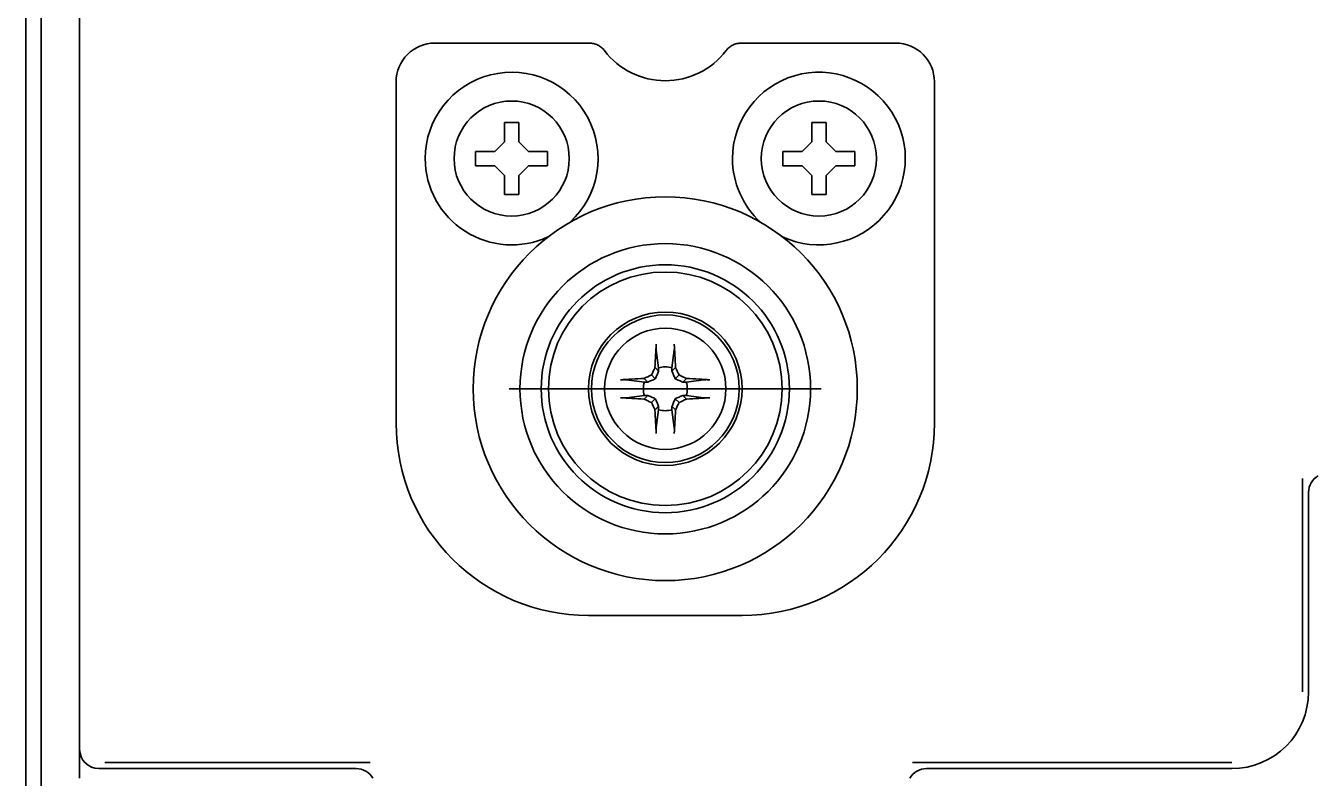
# Model space of a CAD drawing. Header units: inches. Extents: x 90 to 4162, y -443 to 3471.
# Drawn here: x 2250.1 to 2317.4, y 3208 to 3247.2 of the extents above; entities that cross this region are included whole.
import ezdxf

# ---------------------------------------------------------------- set-up
doc = ezdxf.new("R2010")
doc.units = ezdxf.units.IN
doc.layers.add('1', color=7, linetype='Continuous', true_color=0xffffff)

msp = doc.modelspace()

# ---------------------------------------------------------------- linework, layer by layer
at = {"layer": '1', "color": 7, "linetype": 'Continuous', "lineweight": 35}
for p, q in [((2250.091, 3299.176), (2250.091, 2885.153)), ((2250.891, 2659.376), (2250.891, 3299.226)), ((2252.891, 3295.476), (2252.891, 3207.971)), ((2252.891, 3209.476), (2252.891, 3295.476)), ((2279.429, 3246.294), (2271.391, 3246.294)), ((2295.391, 3246.294), (2287.353, 3246.294)), ((2269.374, 3244.276), (2269.374, 3226.476)), ((2297.408, 3226.476), (2297.408, 3244.276)), ((2275.016, 3241.151), (2275.016, 3242.151)), ((2275.016, 3242.151), (2275.766, 3242.151)), ((2275.766, 3242.151), (2275.766, 3241.151)), ((2291.016, 3241.151), (2291.016, 3242.151)), ((2291.016, 3242.151), (2291.766, 3242.151)), ((2291.766, 3242.151), (2291.766, 3241.151)), ((2273.516, 3240.651), (2274.516, 3240.651)), ((2273.516, 3239.901), (2273.516, 3240.651)), ((2274.516, 3240.651), (2275.016, 3241.151)), ((2275.766, 3241.151), (2276.266, 3240.651)), ((2276.266, 3240.651), (2277.266, 3240.651)), ((2277.266, 3240.651), (2277.266, 3239.901)), ((2289.516, 3239.901), (2289.516, 3240.651)), ((2289.516, 3240.651), (2290.516, 3240.651)), ((2290.516, 3240.651), (2291.016, 3241.151)), ((2291.766, 3241.151), (2292.266, 3240.651)), ((2292.266, 3240.651), (2293.266, 3240.651)), ((2293.266, 3240.651), (2293.266, 3239.901)), ((2274.516, 3239.901), (2273.516, 3239.901)), ((2275.016, 3239.401), (2274.516, 3239.901)), ((2276.266, 3239.901), (2275.766, 3239.401)), ((2277.266, 3239.901), (2276.266, 3239.901)), ((2290.516, 3239.901), (2289.516, 3239.901)), ((2291.016, 3239.401), (2290.516, 3239.901)), ((2292.266, 3239.901), (2291.766, 3239.401)), ((2293.266, 3239.901), (2292.266, 3239.901)), ((2275.016, 3238.401), (2275.016, 3239.401)), ((2275.766, 3239.401), (2275.766, 3238.401)), ((2291.016, 3238.401), (2291.016, 3239.401)), ((2291.766, 3239.401), (2291.766, 3238.401)), ((2275.766, 3238.401), (2275.016, 3238.401)), ((2291.766, 3238.401), (2291.016, 3238.401)), ((2283.041, 3229.367), (2282.923, 3230.289)), ((2283.741, 3229.367), (2283.859, 3230.289)), ((2283.044, 3229.192), (2282.856, 3229.38)), ((2283.738, 3229.192), (2283.926, 3229.38)), ((2282.301, 3228.626), (2281.379, 3228.744)), ((2282.475, 3228.623), (2282.287, 3228.811)), ((2282.873, 3228.795), (2282.67, 3228.997)), ((2283.909, 3228.795), (2284.112, 3228.997)), ((2284.307, 3228.623), (2284.495, 3228.811)), ((2284.481, 3228.626), (2285.403, 3228.744)), ((2291.516, 3228.276), (2275.266, 3228.276)), ((2282.301, 3227.926), (2281.379, 3227.808)), ((2282.475, 3227.93), (2282.287, 3227.741)), ((2282.873, 3227.758), (2282.67, 3227.556)), ((2283.909, 3227.758), (2284.112, 3227.556)), ((2284.307, 3227.93), (2284.495, 3227.741)), ((2284.481, 3227.926), (2285.403, 3227.808)), ((2283.044, 3227.361), (2282.856, 3227.172)), ((2283.041, 3227.186), (2282.923, 3226.264)), ((2283.738, 3227.361), (2283.926, 3227.172)), ((2283.741, 3227.186), (2283.859, 3226.264)), ((2316.576, 3223.604), (2316.576, 3212.476)), ((2316.891, 3222.877), (2316.891, 3212.476)), ((2279.391, 3216.459), (2287.391, 3216.459)), ((2267.292, 3208.476), (2253.89, 3208.476)), ((2268.019, 3208.792), (2254.206, 3208.792)), ((2312.891, 3208.792), (2296.263, 3208.792)), ((2312.891, 3208.476), (2296.99, 3208.476))]:
    msp.add_line(p, q, dxfattribs=at)
for centre, radius in [((2275.391, 3240.276), 3), ((2291.391, 3240.276), 3), ((2283.391, 3228.276), 10), ((2283.391, 3228.276), 7.566), ((2283.391, 3228.276), 6.461), ((2283.391, 3228.276), 6.086), ((2283.391, 3228.276), 4), ((2283.391, 3228.276), 3.85), ((2283.391, 3228.276), 3.16)]:
    msp.add_circle(centre, radius, dxfattribs=at)
for centre, radius, start, end in [((2271.391, 3244.276), 2.017, 90, 180), ((2283.391, 3248.315), 3.983, 217.31922, 322.68078), ((2295.391, 3244.276), 2.017, 0, 90), ((2275.391, 3240.276), 4.5, 312.55312, 180), ((2291.391, 3240.276), 4.5, 245.17687, 180), ((2275.391, 3240.276), 4.5, 180, 294.82875), ((2291.391, 3240.276), 4.5, 180, 227.4525), ((2283.391, 3228.276), 1.145, 72.20111, 107.79889), ((2283.391, 3228.276), 1.145, 162.20111, 197.79889), ((2283.391, 3228.276), 1.145, 342.20111, 17.79889), ((2283.391, 3228.276), 1.145, 252.20111, 287.79889), ((2279.391, 3226.476), 10.017, 180, 270), ((2287.391, 3226.476), 10.017, 270, 0), ((2312.891, 3212.476), 4, 270, 0)]:
    msp.add_arc(centre, radius, start, end, dxfattribs=at)
for centre, major_axis, ratio, start_param, end_param in [((2283.094, 3228.282), (0.065, 3.728), 0.072244, 0.900133, 1.272854), ((2283.688, 3228.282), (0.065, -3.728), 0.072244, 1.868738, 2.24146), ((2282.837, 3228.535), (1.559, 3.344), 0.094201, 1.359315, 1.476181), ((2283.945, 3228.535), (1.559, -3.344), 0.094201, 1.665412, 1.782277), ((2283.386, 3228.573), (3.728, 0.065), 0.072244, 1.868738, 2.24146), ((2283.133, 3228.831), (3.344, 1.559), 0.094201, 1.665412, 1.782277), ((2283.65, 3228.831), (3.344, -1.559), 0.094201, 1.359315, 1.476181), ((2283.396, 3228.573), (3.728, -0.065), 0.072244, 0.900133, 1.272854), ((2283.386, 3227.98), (-3.728, 0.065), 0.072244, 0.900133, 1.272854), ((2283.133, 3227.722), (-3.344, 1.559), 0.094201, 1.359315, 1.476181), ((2283.65, 3227.722), (-3.344, -1.559), 0.094201, 1.665412, 1.782277), ((2283.396, 3227.98), (-3.728, -0.065), 0.072244, 1.868738, 2.24146), ((2282.837, 3228.018), (-1.559, 3.344), 0.094201, 1.665412, 1.782277), ((2283.094, 3228.271), (-0.065, 3.728), 0.072244, 1.868738, 2.24146), ((2283.688, 3228.271), (-0.065, -3.728), 0.072244, 0.900133, 1.272854), ((2283.945, 3228.018), (-1.559, -3.344), 0.094201, 1.359315, 1.476181), ((2317.892, 3222.876), (-0.708, 0.708), 0.998783, 6.021139, 7.067974), ((2253.892, 3209.477), (-0.708, -0.708), 0.998783, 5.498396, 7.067974), ((2267.29, 3207.476), (0.708, 0.708), 0.998783, 6.021139, 7.067974), ((2296.992, 3207.476), (-0.708, 0.708), 0.998783, 5.498396, 6.545231)]:
    msp.add_ellipse(centre, major_axis=major_axis, ratio=ratio, start_param=start_param, end_param=end_param, dxfattribs=at)
for points, knots in [([(2280.224, 3245.9), (2280.177, 3245.961), (2280.124, 3246.017), (2280.006, 3246.114), (2279.941, 3246.156), (2279.804, 3246.224), (2279.731, 3246.25), (2279.582, 3246.285), (2279.506, 3246.294), (2279.429, 3246.294)], [0, 0, 0, 0, 0.25, 0.25, 0.5, 0.5, 0.75, 0.75, 1, 1, 1, 1]), ([(2287.353, 3246.294), (2287.276, 3246.294), (2287.2, 3246.285), (2287.051, 3246.25), (2286.978, 3246.224), (2286.841, 3246.156), (2286.776, 3246.114), (2286.658, 3246.017), (2286.605, 3245.961), (2286.558, 3245.9)], [0, 0, 0, 0, 0.25, 0.25, 0.5, 0.5, 0.75, 0.75, 1, 1, 1, 1]), ([(2282.923, 3230.289), (2282.922, 3230.296), (2282.921, 3230.304), (2282.92, 3230.319), (2282.92, 3230.324), (2282.92, 3230.335), (2282.919, 3230.347), (2282.919, 3230.359), (2282.918, 3230.372), (2282.918, 3230.379), (2282.918, 3230.4), (2282.918, 3230.415), (2282.918, 3230.437), (2282.918, 3230.445), (2282.918, 3230.46), (2282.918, 3230.475), (2282.919, 3230.49), (2282.919, 3230.505), (2282.919, 3230.513), (2282.92, 3230.535), (2282.921, 3230.55), (2282.922, 3230.577), (2282.923, 3230.59), (2282.924, 3230.602)], [0, 0, 0, 0, 0.125, 0.125, 0.1875, 0.1875, 0.25, 0.3125, 0.3125, 0.375, 0.375, 0.5, 0.5, 0.5625, 0.5625, 0.625, 0.6875, 0.6875, 0.75, 0.75, 0.875, 0.875, 1, 1, 1, 1]), ([(2283.858, 3230.602), (2283.859, 3230.59), (2283.86, 3230.577), (2283.861, 3230.55), (2283.862, 3230.535), (2283.863, 3230.506), (2283.863, 3230.491), (2283.864, 3230.468), (2283.864, 3230.46), (2283.864, 3230.445), (2283.864, 3230.43), (2283.864, 3230.415), (2283.864, 3230.4), (2283.864, 3230.393), (2283.864, 3230.372), (2283.863, 3230.359), (2283.863, 3230.341), (2283.863, 3230.335), (2283.862, 3230.324), (2283.861, 3230.313), (2283.861, 3230.304), (2283.86, 3230.296), (2283.859, 3230.292), (2283.859, 3230.289)], [0, 0, 0, 0, 0.125, 0.125, 0.25, 0.25, 0.375, 0.375, 0.4375, 0.4375, 0.5, 0.5625, 0.5625, 0.625, 0.625, 0.75, 0.75, 0.8125, 0.8125, 0.875, 0.9375, 0.9375, 1, 1, 1, 1]), ([(2283.044, 3229.192), (2283.017, 3229.127), (2282.989, 3229.062), (2282.932, 3228.929), (2282.903, 3228.863), (2282.873, 3228.795)], [0, 0, 0, 0, 0.5, 0.5, 1, 1, 1, 1]), ([(2283.909, 3228.795), (2283.879, 3228.863), (2283.85, 3228.929), (2283.793, 3229.062), (2283.765, 3229.127), (2283.738, 3229.192)], [0, 0, 0, 0, 0.5, 0.5, 1, 1, 1, 1]), ([(2281.065, 3228.744), (2281.077, 3228.744), (2281.09, 3228.745), (2281.118, 3228.747), (2281.132, 3228.747), (2281.162, 3228.748), (2281.177, 3228.749), (2281.2, 3228.749), (2281.208, 3228.749), (2281.223, 3228.75), (2281.238, 3228.75), (2281.252, 3228.75), (2281.267, 3228.75), (2281.274, 3228.749), (2281.295, 3228.749), (2281.308, 3228.749), (2281.327, 3228.748), (2281.332, 3228.748), (2281.344, 3228.747), (2281.354, 3228.747), (2281.363, 3228.746), (2281.371, 3228.745), (2281.375, 3228.745), (2281.379, 3228.744)], [0, 0, 0, 0, 0.125, 0.125, 0.25, 0.25, 0.375, 0.375, 0.4375, 0.4375, 0.5, 0.5625, 0.5625, 0.625, 0.625, 0.75, 0.75, 0.8125, 0.8125, 0.875, 0.9375, 0.9375, 1, 1, 1, 1]), ([(2282.873, 3228.795), (2282.805, 3228.764), (2282.738, 3228.735), (2282.606, 3228.678), (2282.54, 3228.651), (2282.475, 3228.623)], [0, 0, 0, 0, 0.5, 0.5, 1, 1, 1, 1]), ([(2284.307, 3228.623), (2284.242, 3228.651), (2284.176, 3228.678), (2284.044, 3228.735), (2283.977, 3228.764), (2283.909, 3228.795)], [0, 0, 0, 0, 0.5, 0.5, 1, 1, 1, 1]), ([(2285.403, 3228.744), (2285.41, 3228.745), (2285.419, 3228.746), (2285.433, 3228.747), (2285.438, 3228.747), (2285.45, 3228.748), (2285.461, 3228.748), (2285.474, 3228.749), (2285.487, 3228.749), (2285.494, 3228.749), (2285.515, 3228.75), (2285.529, 3228.75), (2285.552, 3228.75), (2285.559, 3228.75), (2285.575, 3228.749), (2285.59, 3228.749), (2285.605, 3228.749), (2285.62, 3228.748), (2285.628, 3228.748), (2285.65, 3228.747), (2285.664, 3228.747), (2285.691, 3228.745), (2285.705, 3228.744), (2285.717, 3228.744)], [0, 0, 0, 0, 0.125, 0.125, 0.1875, 0.1875, 0.25, 0.3125, 0.3125, 0.375, 0.375, 0.5, 0.5, 0.5625, 0.5625, 0.625, 0.6875, 0.6875, 0.75, 0.75, 0.875, 0.875, 1, 1, 1, 1]), ([(2281.379, 3227.808), (2281.372, 3227.808), (2281.364, 3227.807), (2281.349, 3227.806), (2281.344, 3227.805), (2281.332, 3227.805), (2281.321, 3227.804), (2281.308, 3227.804), (2281.295, 3227.804), (2281.288, 3227.804), (2281.267, 3227.803), (2281.253, 3227.803), (2281.23, 3227.803), (2281.223, 3227.803), (2281.208, 3227.803), (2281.192, 3227.804), (2281.177, 3227.804), (2281.162, 3227.804), (2281.155, 3227.805), (2281.132, 3227.805), (2281.118, 3227.806), (2281.091, 3227.807), (2281.077, 3227.808), (2281.065, 3227.809)], [0, 0, 0, 0, 0.125, 0.125, 0.1875, 0.1875, 0.25, 0.3125, 0.3125, 0.375, 0.375, 0.5, 0.5, 0.5625, 0.5625, 0.625, 0.6875, 0.6875, 0.75, 0.75, 0.875, 0.875, 1, 1, 1, 1]), ([(2282.475, 3227.93), (2282.54, 3227.902), (2282.606, 3227.874), (2282.738, 3227.817), (2282.805, 3227.788), (2282.873, 3227.758)], [0, 0, 0, 0, 0.5, 0.5, 1, 1, 1, 1]), ([(2282.873, 3227.758), (2282.903, 3227.69), (2282.932, 3227.623), (2282.989, 3227.491), (2283.017, 3227.426), (2283.044, 3227.361)], [0, 0, 0, 0, 0.5, 0.5, 1, 1, 1, 1]), ([(2283.738, 3227.361), (2283.765, 3227.426), (2283.793, 3227.491), (2283.85, 3227.623), (2283.879, 3227.69), (2283.909, 3227.758)], [0, 0, 0, 0, 0.5, 0.5, 1, 1, 1, 1]), ([(2283.909, 3227.758), (2283.977, 3227.788), (2284.044, 3227.817), (2284.176, 3227.874), (2284.242, 3227.902), (2284.307, 3227.93)], [0, 0, 0, 0, 0.5, 0.5, 1, 1, 1, 1]), ([(2285.717, 3227.809), (2285.705, 3227.808), (2285.692, 3227.807), (2285.664, 3227.806), (2285.65, 3227.805), (2285.62, 3227.804), (2285.605, 3227.804), (2285.582, 3227.804), (2285.574, 3227.803), (2285.559, 3227.803), (2285.544, 3227.803), (2285.53, 3227.803), (2285.515, 3227.803), (2285.508, 3227.803), (2285.487, 3227.804), (2285.474, 3227.804), (2285.455, 3227.805), (2285.45, 3227.805), (2285.438, 3227.805), (2285.428, 3227.806), (2285.419, 3227.807), (2285.411, 3227.808), (2285.407, 3227.808), (2285.403, 3227.808)], [0, 0, 0, 0, 0.125, 0.125, 0.25, 0.25, 0.375, 0.375, 0.4375, 0.4375, 0.5, 0.5625, 0.5625, 0.625, 0.625, 0.75, 0.75, 0.8125, 0.8125, 0.875, 0.9375, 0.9375, 1, 1, 1, 1]), ([(2282.924, 3225.951), (2282.923, 3225.963), (2282.922, 3225.976), (2282.921, 3226.003), (2282.92, 3226.018), (2282.919, 3226.047), (2282.919, 3226.062), (2282.918, 3226.085), (2282.918, 3226.093), (2282.918, 3226.108), (2282.918, 3226.123), (2282.918, 3226.138), (2282.918, 3226.152), (2282.918, 3226.16), (2282.918, 3226.181), (2282.919, 3226.194), (2282.919, 3226.212), (2282.92, 3226.218), (2282.92, 3226.229), (2282.921, 3226.239), (2282.921, 3226.248), (2282.922, 3226.257), (2282.923, 3226.261), (2282.923, 3226.264)], [0, 0, 0, 0, 0.125, 0.125, 0.25, 0.25, 0.375, 0.375, 0.4375, 0.4375, 0.5, 0.5625, 0.5625, 0.625, 0.625, 0.75, 0.75, 0.8125, 0.8125, 0.875, 0.9375, 0.9375, 1, 1, 1, 1]), ([(2283.859, 3226.264), (2283.86, 3226.257), (2283.861, 3226.249), (2283.862, 3226.234), (2283.862, 3226.229), (2283.863, 3226.218), (2283.863, 3226.206), (2283.863, 3226.194), (2283.864, 3226.18), (2283.864, 3226.174), (2283.864, 3226.153), (2283.864, 3226.138), (2283.864, 3226.116), (2283.864, 3226.108), (2283.864, 3226.093), (2283.864, 3226.078), (2283.863, 3226.063), (2283.863, 3226.047), (2283.863, 3226.04), (2283.862, 3226.018), (2283.861, 3226.003), (2283.86, 3225.976), (2283.859, 3225.963), (2283.858, 3225.951)], [0, 0, 0, 0, 0.125, 0.125, 0.1875, 0.1875, 0.25, 0.3125, 0.3125, 0.375, 0.375, 0.5, 0.5, 0.5625, 0.5625, 0.625, 0.6875, 0.6875, 0.75, 0.75, 0.875, 0.875, 1, 1, 1, 1])]:
    msp.add_open_spline(points, degree=3, knots=knots, dxfattribs=at)
for points in [[(2283.041, 3229.367), (2283.042, 3229.308), (2283.043, 3229.25), (2283.044, 3229.192)], [(2283.738, 3229.192), (2283.739, 3229.25), (2283.74, 3229.308), (2283.741, 3229.367)], [(2282.475, 3228.623), (2282.417, 3228.624), (2282.359, 3228.625), (2282.301, 3228.626)], [(2284.481, 3228.626), (2284.423, 3228.625), (2284.365, 3228.624), (2284.307, 3228.623)], [(2282.301, 3227.926), (2282.359, 3227.928), (2282.417, 3227.929), (2282.475, 3227.93)], [(2284.307, 3227.93), (2284.365, 3227.929), (2284.423, 3227.928), (2284.481, 3227.926)], [(2283.044, 3227.361), (2283.043, 3227.302), (2283.042, 3227.244), (2283.041, 3227.186)], [(2283.741, 3227.186), (2283.74, 3227.244), (2283.739, 3227.302), (2283.738, 3227.361)]]:
    msp.add_open_spline(points, degree=3, dxfattribs=at)

doc.saveas('drawing.dxf')
